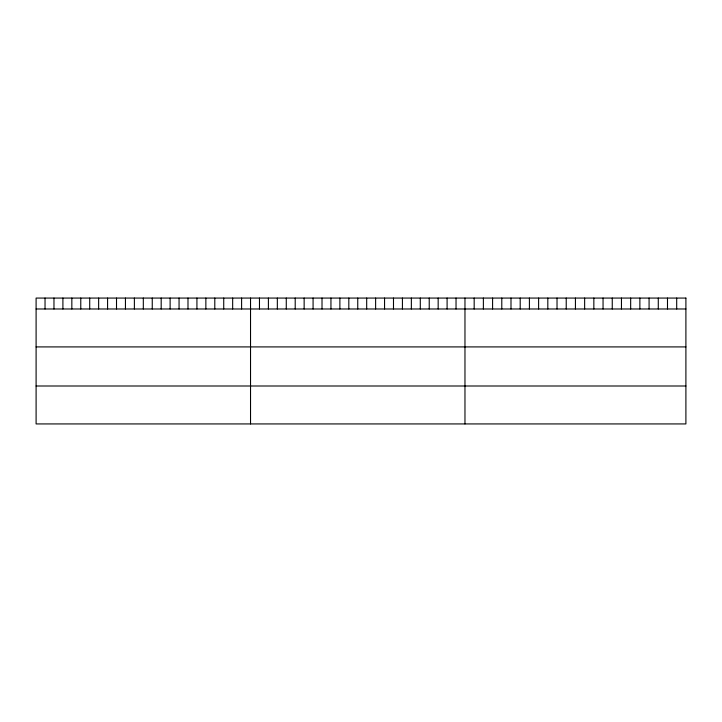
<?xml version="1.0" encoding="UTF-8"?>
<svg xmlns="http://www.w3.org/2000/svg" width="722" height="722" viewBox="0 0 722 722"><rect width="100%" height="100%" fill="white"/><g stroke="black" fill="none" stroke-linecap="round" stroke-linejoin="round"><path stroke-width="1.08" d="M36.1 308.98L685.9 308.98M36.1 346.912L685.9 346.912M36.1 385.999L685.9 385.999M676.694 298.069L676.694 308.98M667.489 298.069L667.489 308.98M658.284 298.069L658.284 308.98M649.078 298.069L649.078 308.98M639.872 298.069L639.872 308.98M630.667 298.069L630.667 308.98M621.462 298.069L621.462 308.98M612.256 298.069L612.256 308.98M603.051 298.069L603.051 308.98M593.845 298.069L593.845 308.98M584.639 298.069L584.639 308.98M575.434 298.069L575.434 308.98M566.228 298.069L566.228 308.98M557.023 298.069L557.023 308.98M547.817 298.069L547.817 308.98M538.612 298.069L538.612 308.98M529.407 298.069L529.407 308.98M520.201 298.069L520.201 308.98M510.996 298.069L510.996 308.98M501.79 298.069L501.79 308.98M492.584 298.069L492.584 308.98M483.379 298.069L483.379 308.98M474.173 298.069L474.173 308.98M464.968 298.069L464.968 423.931M456.033 298.069L456.033 308.98M447.098 298.069L447.098 308.98M438.164 298.069L438.164 308.98M429.229 298.069L429.229 308.98M420.294 298.069L420.294 308.98M411.359 298.069L411.359 308.98M402.425 298.069L402.425 308.98M393.49 298.069L393.49 308.98M384.555 298.069L384.555 308.98M375.62 298.069L375.62 308.98M366.686 298.069L366.686 308.98M357.751 298.069L357.751 308.98M348.816 298.069L348.816 308.98M339.882 298.069L339.882 308.98M330.947 298.069L330.947 308.98M322.012 298.069L322.012 308.98M313.077 298.069L313.077 308.98M304.142 298.069L304.142 308.98M295.208 298.069L295.208 308.98M286.273 298.069L286.273 308.98M277.338 298.069L277.338 308.98M268.403 298.069L268.403 308.98M259.469 298.069L259.469 308.98M250.534 298.069L250.534 423.931M241.599 298.069L241.599 308.98M232.665 298.069L232.665 308.98M223.73 298.069L223.73 308.98M214.795 298.069L214.795 308.98M205.86 298.069L205.86 308.98M196.925 298.069L196.925 308.98M187.991 298.069L187.991 308.98M179.056 298.069L179.056 308.98M170.121 298.069L170.121 308.98M161.186 298.069L161.186 308.98M152.252 298.069L152.252 308.98M143.317 298.069L143.317 308.98M134.382 298.069L134.382 308.98M125.447 298.069L125.447 308.98M116.513 298.069L116.513 308.98M107.578 298.069L107.578 308.98M98.643 298.069L98.643 308.98M89.709 298.069L89.709 308.98M80.774 298.069L80.774 308.98M71.839 298.069L71.839 308.98M62.904 298.069L62.904 308.98M53.969 298.069L53.969 308.98M45.035 298.069L45.035 308.98M685.9 298.069L36.1 298.069L36.1 423.931L685.9 423.931L685.9 298.069"/></g></svg>
